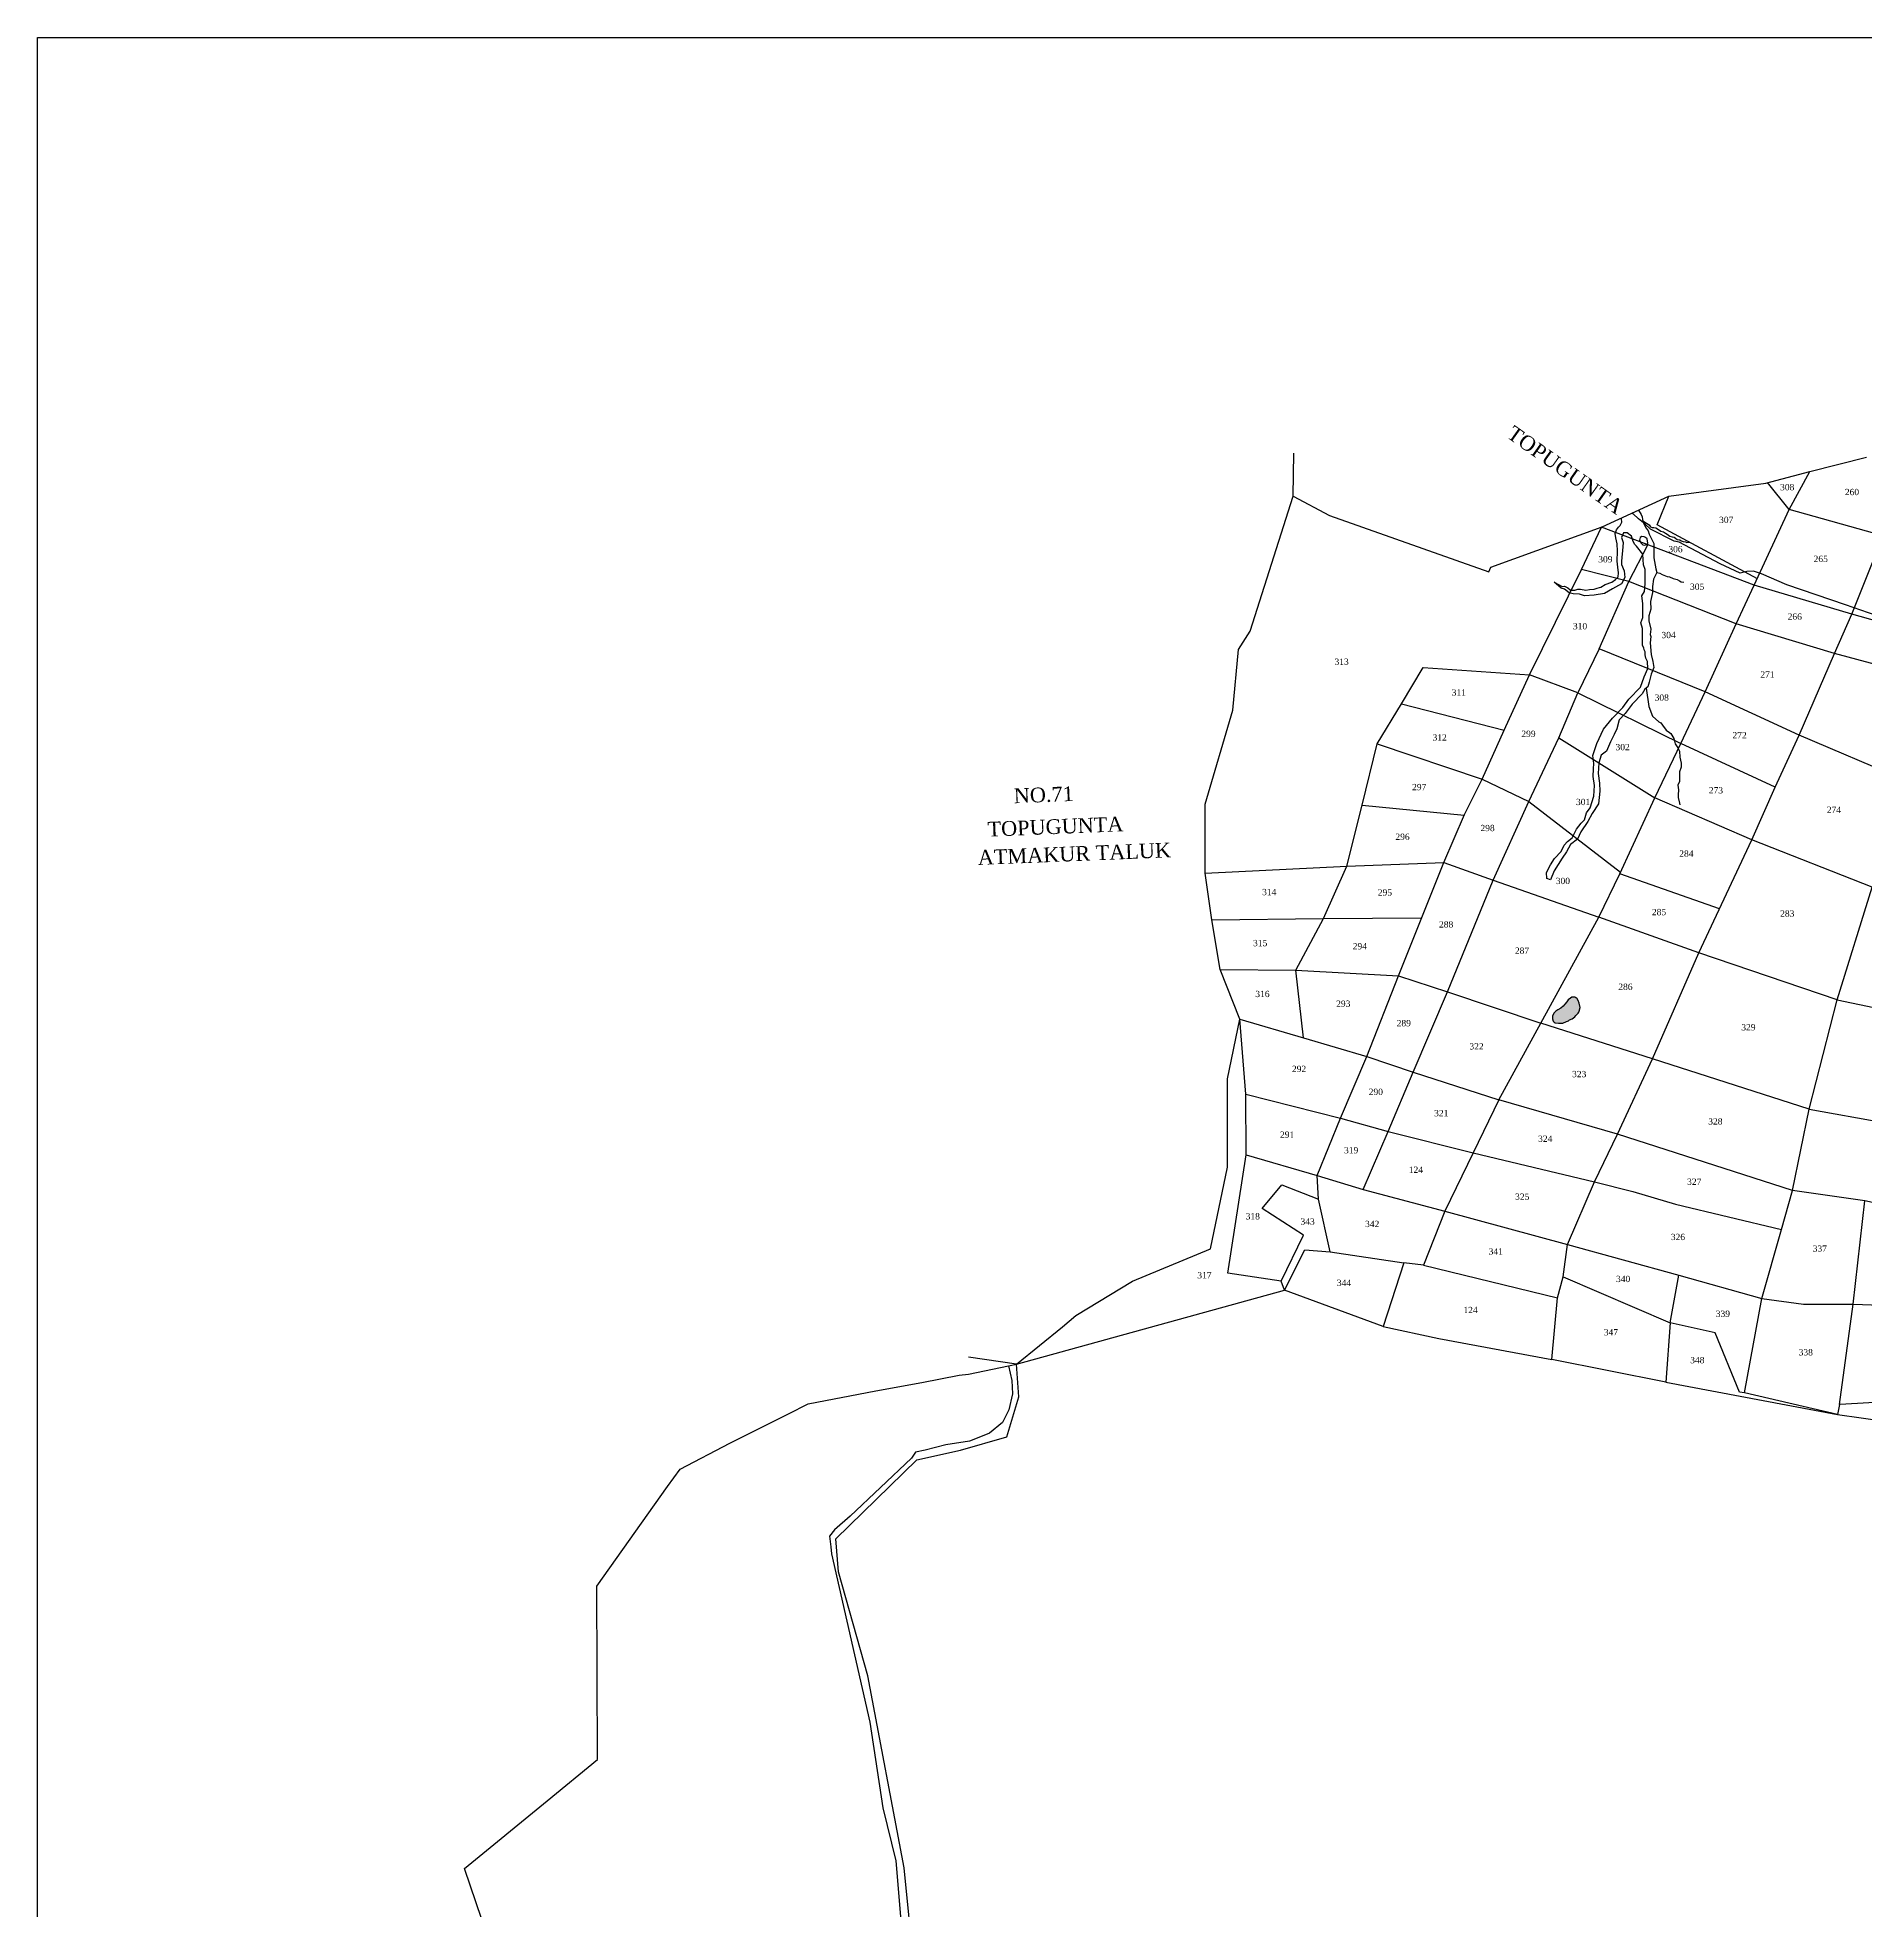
# Model space of a CAD drawing. Header units: inches. Extents: x 52 to 875, y -20 to 782.
# Drawn here: x 52.2 to 424.8, y 400.4 to 782.2 of the extents above; entities that cross this region are included whole.
import ezdxf

# ---------------------------------------------------------------- set-up
doc = ezdxf.new("R2010")
doc.units = ezdxf.units.IN
doc.header["$MEASUREMENT"] = 0
doc.linetypes.add('ACAD_ISO07W100', pattern=[3, 0, -3])
doc.linetypes.add('BORDER', pattern=[1.75, 0.5, -0.25, 0.5, -0.25, 0, -0.25])
doc.layers.add('FOOTPATH', color=150, linetype='ACAD_ISO07W100', lineweight=30)
doc.layers.add('VILL_BOUNDARY', color=6, linetype='BORDER', lineweight=30)
for name, color, linetype in [('HILL', 8, 'Continuous'), ('NALA', 4, 'Continuous'), ('SURVEY_BND', 7, 'Continuous'), ('SURVEY_NO', 7, 'Continuous'), ('WATER_BODY', 4, 'Continuous')]:
    doc.layers.add(name, color=color, linetype=linetype)
doc.styles.get("Standard").update_dxf_attribs({"font": 'TIMES.TTF'})

msp = doc.modelspace()

# ---------------------------------------------------------------- hatches: boundary and pattern name
at = {"layer": 'WATER_BODY', "linetype": 'ByBlock'}
h = msp.add_hatch(dxfattribs=at)
h.set_pattern_fill('DASH', color=256, scale=10, style=0)
h.paths.add_polyline_path([(584.6, 346.36), (584.43, 346.8), (584.34, 347.05), (584.07, 347.38), (583.91, 347.6), (583.66, 347.83), (583.47, 348), (583.36, 348.09), (583.13, 348.19), (582.99, 348.31), (582.82, 348.41), (582.59, 348.48), (582.23, 348.55), (581.99, 348.64), (581.77, 348.65), (581.5, 348.6), (581.01, 348.4), (580.76, 348.22), (580.58, 347.91), (580.55, 347.58), (580.53, 347.16), (580.71, 346.63), (580.96, 346.32), (581.27, 345.83), (581.44, 345.48), (581.71, 345.28), (581.88, 345.09), (582.05, 344.98), (582.33, 344.87), (582.66, 344.78), (583.1, 344.72), (583.6, 344.75), (584.07, 344.96), (584.22, 345.13), (584.37, 345.29), (584.45, 345.46), (584.57, 345.94), (584.62, 346.05)])
h.paths.add_polyline_path([(616.33, 353.57), (616.22, 354.07), (616.14, 354.44), (615.99, 354.69), (615.79, 354.99), (615.68, 355.12), (615.55, 355.22), (615.39, 355.32), (615.12, 355.38), (614.71, 355.33), (614.47, 355.23), (614.2, 355.05), (613.85, 354.68), (613.66, 354.06), (613.62, 353.72), (613.68, 353.44), (613.73, 352.91), (614, 352.53), (614.2, 352.3), (614.49, 352.11), (614.87, 351.92), (615.29, 351.79), (615.61, 351.73), (615.83, 351.71), (615.97, 351.85), (616.07, 352.07), (616.12, 352.31), (616.17, 352.7), (616.24, 353.12)])
h.paths.add_polyline_path([(366.63, 584.48), (366.45, 585.31), (366.24, 585.86), (365.96, 586.33), (365.78, 586.39), (365.52, 586.57), (365.28, 586.57), (364.94, 586.57), (364.65, 586.35), (364.21, 585.98), (363.89, 585.6), (363.52, 585.16), (363.17, 584.72), (362.7, 584.33), (362.09, 583.96), (361.7, 583.67), (361.26, 583.28), (361, 582.7), (361, 582.12), (361.14, 581.65), (361.37, 581.44), (361.57, 581.3), (362.25, 581.24), (362.62, 581.25), (363.08, 581.26), (363.88, 581.58), (364.24, 581.76), (364.47, 581.92), (364.98, 582.14), (365.54, 582.53), (365.77, 582.82), (366.25, 583.32), (366.34, 583.5), (366.45, 583.73)])
h.paths.add_polyline_path([(689.31, 597.19), (688.65, 597.72), (688.38, 597.76), (687.85, 597.63), (687.6, 597.49), (687.11, 597.18), (686.94, 596.96), (686.68, 596.78), (687.26, 596.32), (688.26, 596.18), (689.15, 596.66)])

# ---------------------------------------------------------------- linework, layer by layer
at = {"linetype": 'ByBlock', "lineweight": 30}
msp.add_lwpolyline([(52.23, 782.18), (875.42, 782.18), (875.42, -19.69), (52.23, -19.69)], close=True, dxfattribs=at)
at = {"layer": 'FOOTPATH', "linetype": 'ByBlock'}
msp.add_lwpolyline([(431.65, 662.7), (420.68, 666.5), (408.78, 670.63), (403.6, 672.87), (401.98, 673.38), (400.61, 673.33), (399.22, 672.97), (395.14, 674.88), (386.84, 679.29), (385.77, 679.48), (380.98, 681.95), (379.9, 682.95), (378.53, 684.08), (377.46, 685.08), (377.29, 685.26)], dxfattribs=at)
at = {"layer": 'HILL', "linetype": 'ByBlock'}
msp.add_lwpolyline([(250.1, 511.42), (250.79, 508.44), (250.97, 505.71), (250.19, 502.46), (248.91, 499.85), (246.27, 497.67), (244.45, 496.95), (242.15, 496.07), (237.33, 495.3), (233.14, 494.19), (231.15, 493.8), (230.39, 492.57), (224.01, 486.6), (217.87, 480.75), (214.68, 478), (213.68, 476.7), (213.89, 474.5), (214.05, 473.09), (221.85, 438.79), (224.53, 421.34), (227.16, 410.49), (228.38, 395.9)], dxfattribs=at)
at = {"layer": 'NALA', "linetype": 'ByBlock'}
for points in [[(378.5, 685.81), (379.1, 684.94), (379.24, 684.44), (379.31, 683.95), (379.49, 683.29), (380.12, 682.15), (380.52, 681.63), (380.73, 680.95), (381.04, 680.28), (381.65, 679.01), (381.65, 677.43), (381.65, 676.12), (382.04, 673.88), (382.27, 673.14), (381.6, 671.75), (381.37, 670.24), (381.37, 669.06), (380.95, 667.23), (381.03, 665.67), (380.66, 664.29), (380.61, 663.26), (381.01, 661.54), (380.88, 660.5), (381.03, 660.06), (380.88, 658.75), (381.08, 656.4), (381.45, 654.97), (381.67, 653.74), (381.13, 652.38), (380.71, 650.74), (380.41, 649.8), (379.82, 649.33), (379.25, 648.37), (377.2, 646.3), (375.82, 644.38), (374.61, 643.09), (374.09, 641.25), (373.57, 640.09), (372.83, 638.57), (371.99, 636.69), (370.9, 635.89), (370.41, 634.32), (370.31, 632.12), (370.56, 630.16), (370.65, 628.55), (370.38, 625.99), (369.1, 624.01), (368.23, 622.35), (366.77, 620.28), (366.1, 618.79), (364.65, 617.68), (363.88, 616.18), (362.97, 614.87), (361.31, 612.34), (360.57, 610.47), (359.83, 610.74), (359.76, 611.97), (360.62, 613.53), (361.39, 614.79), (362.77, 616.27), (363.39, 617.51), (364.06, 618.27), (365.02, 619.04), (365.91, 620.79), (366.87, 622.02), (367.52, 622.73), (367.96, 624.16), (368.68, 625.17), (369.44, 627.54), (369.57, 629.69), (369.27, 631.56), (369.37, 633.12), (369.39, 634.16), (369.25, 635.79), (370.06, 638.28), (371.4, 641.18), (373.2, 643.4), (375.35, 645.57), (376.53, 647.32), (378.91, 649.75), (379.7, 651.85), (380.44, 653.56), (380.37, 654.95), (380.05, 655.66), (379.9, 656.33), (379.87, 656.95), (379.7, 657.39), (379.58, 657.78), (379.36, 658.23), (379.31, 658.85), (379.36, 659.76), (379.36, 660.47), (379.36, 661.71), (379.03, 662.84), (379.38, 663.92), (379.43, 664.93), (379.43, 665.94), (379.41, 666.83), (379.18, 668.36), (379.75, 669.25), (379.9, 670.81), (379.9, 671.95), (379.9, 672.86), (379.85, 673.72), (379.55, 674.71), (379.41, 676.83), (378.12, 678.47), (377.73, 678.89), (377.38, 679.63), (377.11, 680.54), (376.2, 681.21), (375.45, 681.18), (375.06, 680.24), (375.4, 679.24), (375.3, 678.36), (375.07, 675.4), (375.09, 674.75), (375.59, 673.49), (375.72, 672.13), (375.09, 670.82), (373.24, 669.77), (371.57, 668.82), (369.46, 668.49), (367.52, 668.36), (366.48, 668.73), (365.22, 668.75), (364.37, 668.95), (363.46, 669.73), (362.77, 669.92), (361.35, 671.16), (362.98, 670.29), (363.44, 670.33), (364.11, 669.99), (364.59, 669.62), (364.83, 669.55), (365.52, 669.55), (366.18, 669.75), (366.7, 669.75), (367.81, 669.55), (368.54, 669.66), (369.46, 669.73), (370.09, 669.92), (370.59, 670.07), (370.85, 670.14), (371.76, 670.7), (373.07, 671.12), (373.87, 671.71), (374.37, 672.25), (374.44, 673.07), (374.33, 674.2), (374.18, 675.44), (374.24, 677.48), (374.16, 678.98), (374.01, 679.56), (373.88, 680.17), (373.74, 681.1), (374.03, 681.82), (374.42, 682.36), (374.81, 682.67), (375.11, 683.38), (375.05, 684.08), (375.05, 684.08)], [(379.4, 683.62), (380.69, 682.81), (380.99, 682.43), (381.32, 682.28), (381.65, 682.27), (382.04, 682.23), (382.59, 681.88), (383.07, 681.54), (383.59, 681.4), (384.04, 681.15), (384.4, 680.94), (384.67, 680.73), (384.94, 680.51), (385.4, 680.41), (385.8, 680.32), (386.05, 680.13), (386.42, 679.82), (386.92, 679.76), (387.24, 679.55), (387.64, 679.41), (388.09, 679.34), (388.38, 679.24), (388.99, 679.29)], [(380.44, 679.07), (380.28, 679.95), (379.94, 680.24), (379.65, 680.39), (379.2, 680.46), (378.86, 680.28), (378.73, 679.68), (379.04, 679.08), (379.43, 678.77), (379.79, 678.7), (380.15, 678.81), (380.44, 679.11)], [(382.27, 673.14), (382.9, 672.99), (383.32, 672.7), (384.34, 672.28), (384.87, 672.27), (385.59, 671.87), (386.39, 671.7), (386.9, 671.42), (387.22, 671.23), (387.78, 671.15)], [(380.12, 649.57), (380.6, 645.8), (381.37, 643.82), (382.67, 642.71), (383.1, 642.45), (383.44, 641.99), (384.16, 640.99), (384.85, 640.5), (385.13, 640.33), (385.73, 639.28), (385.98, 638.18), (386.57, 637.38), (386.86, 636.72), (386.94, 635.47), (387.19, 634.24), (387.21, 633.45), (386.85, 632.46), (386.9, 631.6), (386.85, 630.55), (386.55, 629.78), (386.66, 628.83), (386.58, 627.83), (386.62, 627.23), (386.89, 626.13), (386.97, 625.78)]]:
    msp.add_lwpolyline(points, dxfattribs=at)
at = {"layer": 'SURVEY_BND'}
for points in [[(409.2, 685.95), (404.8, 691.45)], [(428.4, 680.57), (409.2, 685.95), (413.42, 693.7)], [(402.75, 671.85), (382.32, 682.82), (384.74, 688.67)], [(421.97, 664.61), (402.13, 670.51), (409.2, 685.95)], [(376.53, 671.28), (366.89, 673.72), (370.97, 682.38)], [(402.13, 670.51), (370.97, 682.38)], [(450.33, 656.7), (421.97, 664.61), (428.4, 680.57)], [(398.41, 662.68), (376.53, 671.28), (380.42, 678.77)], [(370.53, 657.58), (366.13, 648.57), (356.3, 652.25), (366.89, 673.72)], [(392.14, 648.8), (370.53, 657.58), (376.53, 671.28)], [(418.49, 656.63), (398.41, 662.68), (402.13, 670.51)], [(446.03, 649.23), (418.49, 656.63), (421.97, 664.61)], [(411.24, 639.97), (392.14, 648.8), (398.41, 662.68)], [(330.21, 646.36), (334.66, 653.78), (356.3, 652.25)], [(432.66, 630.83), (411.24, 639.97), (418.49, 656.63)], [(346.63, 631), (351.18, 640.97), (356.3, 652.25)], [(325.27, 638.18), (330.21, 646.36), (351.18, 640.97)], [(362.29, 639.39), (366.13, 648.57), (387.12, 638.27)], [(406.37, 629.37), (387.12, 638.27), (392.14, 648.8)], [(322.22, 625.66), (325.27, 638.18), (346.63, 631)], [(356.18, 626.45), (362.29, 639.39), (381.83, 627.19)], [(401.61, 618.66), (381.83, 627.19), (387.12, 638.27)], [(426.18, 608.99), (401.61, 618.66), (406.37, 629.37), (411.24, 639.97)], [(338.82, 614.03), (343.03, 623.76), (346.63, 631), (356.18, 626.45)], [(348.93, 610.4), (356.18, 626.45), (374.84, 612.04)], [(395.05, 604.59), (374.69, 611.72), (381.83, 627.19)], [(319.09, 613.29), (322.22, 625.66), (342.98, 623.66)], [(419.03, 586.04), (390.85, 595.58), (401.61, 618.66)], [(290.24, 611.85), (319.09, 613.29)], [(314.33, 602.61), (319.09, 613.29), (338.82, 614.03)], [(329.62, 590.91), (338.82, 614.03), (348.93, 610.4)], [(390.85, 595.58), (370.42, 602.88), (374.69, 611.72)], [(339.62, 587.66), (348.93, 610.4), (370.42, 602.88)], [(419.03, 586.04), (426.18, 608.99), (439.26, 606.17), (451.29, 603.39)], [(291.59, 602.3), (314.33, 602.61)], [(308.66, 592.03), (314.33, 602.61), (334.31, 602.7)], [(381.35, 573.96), (358.63, 581.24), (370.42, 602.88)], [(293.27, 592.22), (308.66, 592.03)], [(310.28, 578.3), (308.66, 592.03), (329.62, 590.91)], [(413.34, 563.73), (381.35, 573.96), (390.85, 595.58)], [(323.17, 574.48), (329.62, 590.91), (339.62, 587.66)], [(332.61, 571.3), (339.62, 587.66), (358.63, 581.24)], [(413.34, 563.73), (419.03, 586.04), (445.97, 580.35)], [(298.53, 566.8), (297.26, 582.07), (310.28, 578.3), (323.17, 574.48)], [(374.27, 558.66), (350.09, 565.65), (358.63, 581.24)], [(317.76, 561.92), (323.17, 574.48), (332.61, 571.3)], [(409.9, 547.17), (374.27, 558.66), (381.35, 573.96)], [(327.53, 559.2), (332.61, 571.3), (350.09, 565.65)], [(298.59, 554.45), (298.53, 566.8), (317.76, 561.92)], [(350.09, 565.65), (344.82, 554.81), (369.54, 548.93)], [(313.03, 550.2), (317.76, 561.92), (327.53, 559.2)], [(439.49, 542.55), (433.26, 543.12), (424.66, 545.04), (409.9, 547.17), (413.34, 563.73), (443.59, 558.3)], [(322.41, 547.32), (327.53, 559.2), (344.82, 554.81)], [(369.54, 548.93), (374.27, 558.66)], [(305.72, 528.68), (294.85, 530.28), (298.59, 554.45), (313.03, 550.2)], [(344.82, 554.81), (339.05, 542.95), (364.08, 536.12)], [(315.71, 534.66), (313.32, 545.4), (313.03, 550.2), (322.41, 547.32), (339.05, 542.95)], [(306.37, 526.84), (305.72, 528.68), (310.26, 538.01), (301.85, 543.47), (305.85, 548.29), (313.32, 545.4)], [(364.08, 536.12), (369.54, 548.93), (377.38, 546.95), (386.05, 544.33), (407.7, 539.22)], [(403.67, 525.11), (407.7, 539.22), (409.9, 547.17)], [(339.05, 542.95), (334.72, 531.91), (362, 525.26)], [(422.29, 523.95), (424.66, 545.04)], [(326.51, 519.41), (306.37, 526.84), (310.54, 535.03), (315.71, 534.66), (330.71, 532.43)], [(363.19, 529.52), (364.08, 536.12), (386.77, 529.9)], [(334.72, 531.91), (330.71, 532.43), (326.51, 519.41), (337.85, 517), (360.87, 512.7)], [(384.12, 508.1), (360.87, 512.7), (362, 525.26), (363.19, 529.52), (384.97, 520.15)], [(384.97, 520.15), (386.77, 529.9), (403.67, 525.11)], [(419.52, 503.54), (419.11, 501.49), (400.14, 505.93), (403.67, 525.11), (412.18, 524.01), (422.29, 523.95)], [(435.31, 508.17), (434.81, 504.43), (419.63, 503.51), (419.52, 503.54), (422.29, 523.95), (437.32, 523.4)], [(400.14, 505.93), (399.11, 506.07), (394.16, 518.15), (384.97, 520.15), (384.12, 508.1), (419.11, 501.49)], [(419.11, 501.49), (438.37, 498.79), (455.62, 496.58), (474.54, 494.21), (508.37, 490.53)]]:
    msp.add_lwpolyline(points, dxfattribs=at)
at = {"layer": 'SURVEY_BND', "linetype": 'ByBlock'}
for points in [[(240.32, 494.22), (249.77, 496.96), (252.25, 505.12), (251.79, 511.77), (306.37, 526.84)], [(208.76, 251.62), (213.9, 250.75), (226.98, 252.97), (237.76, 254.25), (247.63, 265.43), (262.88, 283.61), (263.83, 299.45), (244.5, 320.37), (238.55, 334.27), (238.08, 359.56), (231.34, 378.71), (230.84, 389.26), (228.87, 409.08), (221.43, 448.25), (215.49, 469.41), (214.96, 476.17), (231.45, 492.27), (240.32, 494.22)]]:
    msp.add_lwpolyline(points, dxfattribs=at)
at = {"layer": 'VILL_BOUNDARY', "linetype": 'ByBlock'}
for points in [[(143.98, 395.14), (139.29, 408.97), (156.09, 422.77), (166.37, 431.13), (166.26, 466.48), (180.63, 486.79), (183.21, 490.31), (193.31, 495.65), (205.31, 501.61), (209.3, 503.63), (223.1, 506.33), (232.46, 508.02), (240.08, 509.49), (241.96, 509.73), (251.79, 511.77), (261.11, 519.34), (263.87, 521.68), (275.42, 528.69), (291.33, 535.25), (294.76, 551.93), (294.74, 569.88), (297.26, 582.07), (293.27, 592.22), (291.59, 602.3), (290.24, 611.85), (290.2, 625.91), (295.85, 645.08), (296.99, 657.4), (299.39, 661.13), (308.15, 688.66), (315.56, 684.76), (348.02, 673.27), (348.41, 674.23), (371.15, 682.44), (384.74, 688.67), (404.46, 691.36), (413.42, 693.7), (424.96, 696.62)], [(308.15, 688.66), (308.26, 697.45)], [(251.79, 511.77), (241.99, 513.2)]]:
    msp.add_lwpolyline(points, dxfattribs=at)
at = {"layer": 'WATER_BODY'}
msp.add_lwpolyline([(361.57, 581.3), (362.25, 581.24), (362.62, 581.25), (363.08, 581.26), (363.88, 581.58), (364.24, 581.76), (364.47, 581.92), (364.98, 582.14), (365.54, 582.53), (365.77, 582.82), (366.25, 583.32), (366.34, 583.5), (366.45, 583.73), (366.63, 584.48), (366.45, 585.31), (366.24, 585.86), (365.96, 586.33), (365.78, 586.39), (365.52, 586.57), (365.28, 586.57), (364.94, 586.57), (364.65, 586.35), (364.21, 585.98), (363.89, 585.6), (363.52, 585.16), (363.17, 584.72), (362.7, 584.33), (362.09, 583.96), (361.7, 583.67), (361.26, 583.28), (361, 582.7), (361, 582.12), (361.14, 581.65), (361.37, 581.44), (361.57, 581.3)], dxfattribs=at)

# ---------------------------------------------------------------- texts
at = {"layer": 'SURVEY_NO', "linetype": 'ByBlock'}
for s, rotation, p in [('TOPUGUNTA ', 324.6935, (351.46, 700.8)), ('NO.71', 2.2757, (251.27, 626.08)), ('TOPUGUNTA ', 2.2757, (245.92, 619.28)), ('ATMAKUR TALUK', 2.2757, (243.93, 613.51))]:
    msp.add_text(s, height=3, rotation=rotation, dxfattribs=at).set_placement(p)
at = {"layer": 'SURVEY_NO', "char_height": 1.282, "width": 2.5, "attachment_point": 1}
for s, insert in [('{\\fTimes New Roman|b0|i0|c0|p18;308}', (407.38, 691.17)), ('{\\fTimes New Roman|b0|i0|c0|p18;260}', (420.58, 690.17)), ('{\\fTimes New Roman|b0|i0|c0|p18;307}', (394.95, 684.49)), ('{\\fTimes New Roman|b0|i0|c0|p18;309}', (370.32, 676.46)), ('{\\fTimes New Roman|b0|i0|c0|p18;306}', (384.61, 678.53)), ('{\\fTimes New Roman|b0|i0|c0|p18;265}', (414.21, 676.54)), ('{\\fTimes New Roman|b0|i0|c0|p18;305}', (389.02, 670.87)), ('{\\fTimes New Roman|b0|i0|c0|p18;266}', (408.92, 664.78)), ('{\\fTimes New Roman|b0|i0|c0|p18;310}', (365.16, 662.83)), ('{\\fTimes New Roman|b0|i0|c0|p18;304}', (383.2, 661.02)), ('{\\fTimes New Roman|b0|i0|c0|p18;313}', (316.57, 655.58)), ('{\\fTimes New Roman|b0|i0|c0|p18;271}', (403.37, 652.98)), ('{\\fTimes New Roman|b0|i0|c0|p18;311}', (340.45, 649.31)), ('{\\fTimes New Roman|b0|i0|c0|p18;308}', (381.81, 648.26)), ('{\\fTimes New Roman|b0|i0|c0|p18;312}', (336.55, 640.15)), ('{\\fTimes New Roman|b0|i0|c0|p18;299}', (354.65, 640.88)), ('{\\fTimes New Roman|b0|i0|c0|p18;302}', (373.84, 638.18)), ('{\\fTimes New Roman|b0|i0|c0|p18;272}', (397.67, 640.6)), ('{\\fTimes New Roman|b0|i0|c0|p18;297}', (332.38, 630.03)), ('{\\fTimes New Roman|b0|i0|c0|p18;301}', (365.78, 626.99)), ('{\\fTimes New Roman|b0|i0|c0|p18;273}', (392.85, 629.37)), ('{\\fTimes New Roman|b0|i0|c0|p18;274}', (416.9, 625.4)), ('{\\fTimes New Roman|b0|i0|c0|p18;296}', (328.98, 619.9)), ('{\\fTimes New Roman|b0|i0|c0|p18;298}', (346.31, 621.68)), ('{\\fTimes New Roman|b0|i0|c0|p18;284}', (386.83, 616.46)), ('{\\fTimes New Roman|b0|i0|c0|p18;300}', (361.66, 610.89)), ('{\\fTimes New Roman|b0|i0|c0|p18;314}', (301.82, 608.63)), ('{\\fTimes New Roman|b0|i0|c0|p18;295}', (325.39, 608.54)), ('{\\fTimes New Roman|b0|i0|c0|p18;285}', (381.26, 604.55)), ('{\\fTimes New Roman|b0|i0|c0|p18;283}', (407.39, 604.25)), ('{\\fTimes New Roman|b0|i0|c0|p18;288}', (337.87, 602.03)), ('{\\fTimes New Roman|b0|i0|c0|p18;315}', (299.97, 598.23)), ('{\\fTimes New Roman|b0|i0|c0|p18;294}', (320.28, 597.57)), ('{\\fTimes New Roman|b0|i0|c0|p18;287}', (353.33, 596.68)), ('{\\fTimes New Roman|b0|i0|c0|p18;286}', (374.41, 589.32)), ('{\\fTimes New Roman|b0|i0|c0|p18;316}', (300.43, 587.85)), ('{\\fTimes New Roman|b0|i0|c0|p18;293}', (316.9, 585.87)), ('{\\fTimes New Roman|b0|i0|c0|p18;289}', (329.24, 581.91)), ('{\\fTimes New Roman|b0|i0|c0|p18;329}', (399.48, 581.06)), ('{\\fTimes New Roman|b0|i0|c0|p18;322}', (344.06, 577.18)), ('{\\fTimes New Roman|b0|i0|c0|p18;292}', (307.89, 572.57)), ('{\\fTimes New Roman|b0|i0|c0|p18;323}', (364.99, 571.53)), ('{\\fTimes New Roman|b0|i0|c0|p18;290}', (323.54, 567.9)), ('{\\fTimes New Roman|b0|i0|c0|p18;321}', (336.88, 563.56)), ('{\\fTimes New Roman|b0|i0|c0|p18;328}', (392.74, 561.88)), ('{\\fTimes New Roman|b0|i0|c0|p18;291}', (305.46, 559.17)), ('{\\fTimes New Roman|b0|i0|c0|p18;324}', (358.06, 558.34)), ('{\\fTimes New Roman|b0|i0|c0|p18;319}', (318.51, 556)), ('{\\fTimes New Roman|b0|i0|c0|p18;124}', (331.7, 552.02)), ('{\\fTimes New Roman|b0|i0|c0|p18;325}', (353.37, 546.53)), ('{\\fTimes New Roman|b0|i0|c0|p18;327}', (388.43, 549.58)), ('{\\fTimes New Roman|b0|i0|c0|p18;318}', (298.46, 542.53)), ('{\\fTimes New Roman|b0|i0|c0|p18;343}', (309.64, 541.47)), ('{\\fTimes New Roman|b0|i0|c0|p18;342}', (322.8, 540.97)), ('{\\fTimes New Roman|b0|i0|c0|p18;341}', (347.98, 535.37)), ('{\\fTimes New Roman|b0|i0|c0|p18;326}', (385.11, 538.32)), ('{\\fTimes New Roman|b0|i0|c0|p18;337}', (414.02, 535.94)), ('{\\fTimes New Roman|b0|i0|c0|p18;317}', (288.61, 530.52)), ('{\\fTimes New Roman|b0|i0|c0|p18;344}', (317.04, 528.98)), ('{\\fTimes New Roman|b0|i0|c0|p18;340}', (373.94, 529.76)), ('{\\fTimes New Roman|b0|i0|c0|p18;124}', (342.84, 523.43)), ('{\\fTimes New Roman|b0|i0|c0|p18;339}', (394.27, 522.66)), ('{\\fTimes New Roman|b0|i0|c0|p18;347}', (371.45, 518.89)), ('{\\fTimes New Roman|b0|i0|c0|p18;348}', (389.06, 513.22)), ('{\\fTimes New Roman|b0|i0|c0|p18;338}', (411.16, 514.81))]:
    msp.add_mtext(s, dxfattribs=dict(at, insert=insert))

doc.saveas('drawing.dxf')
